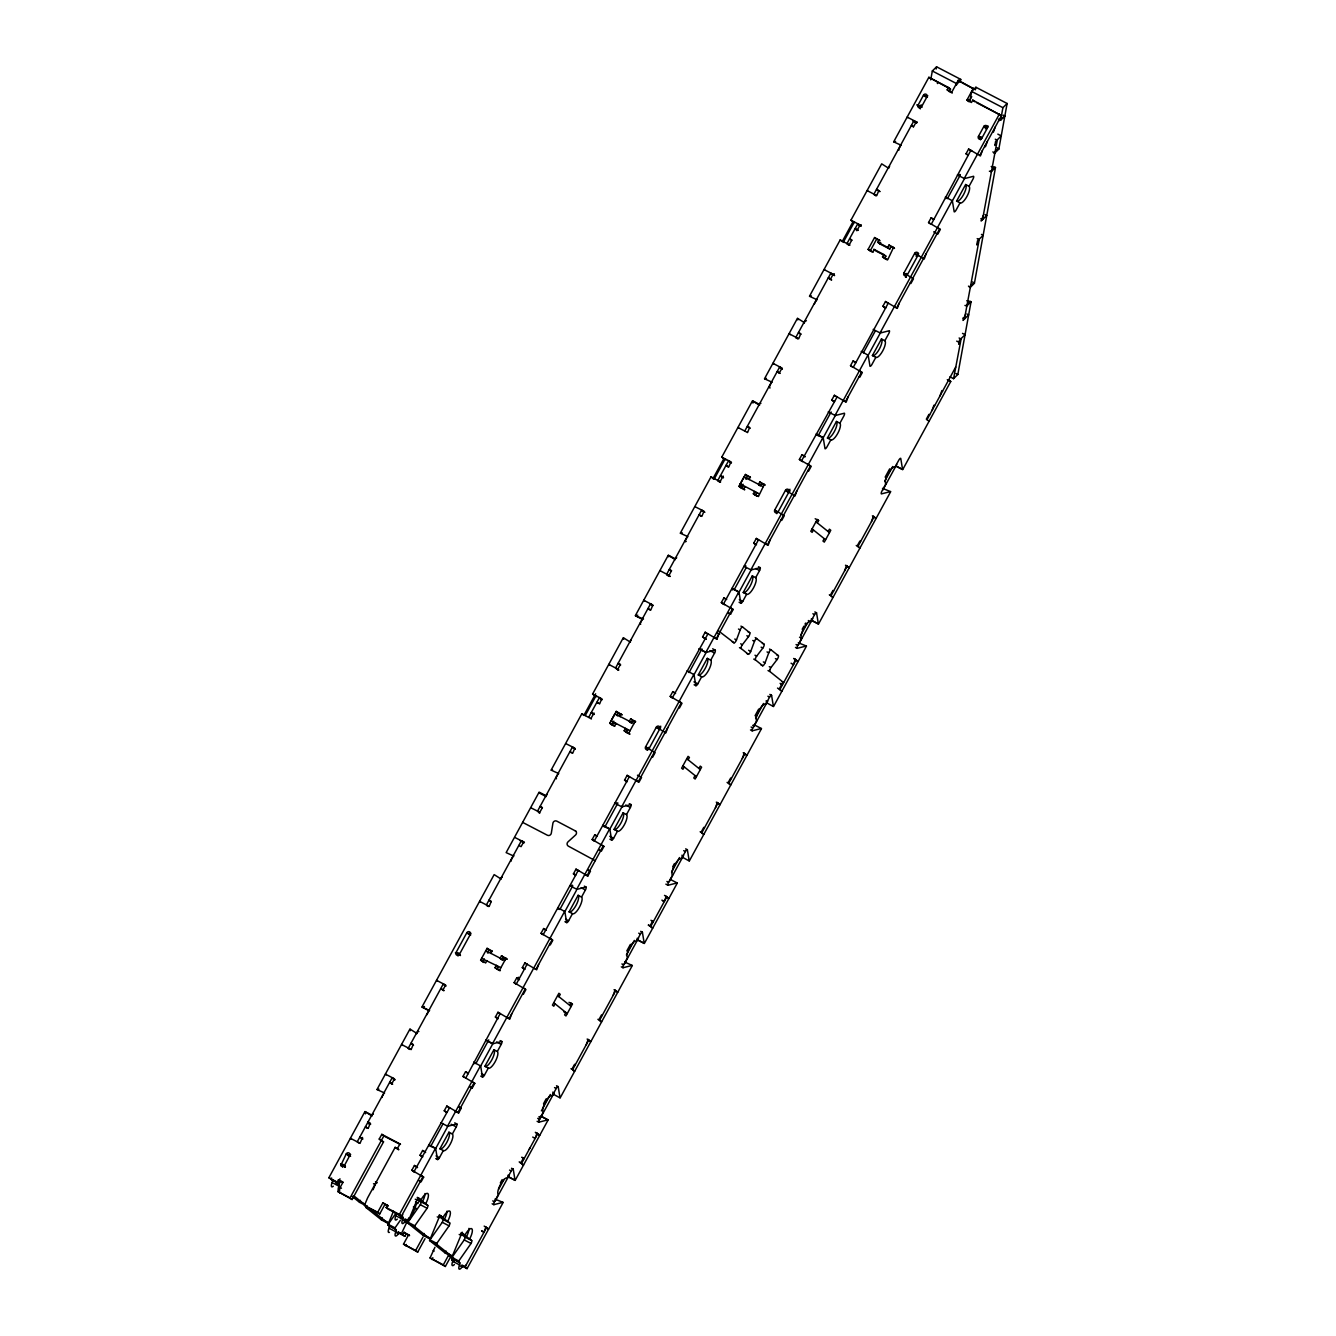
<?xml version="1.0" encoding="UTF-8"?>
<svg xmlns="http://www.w3.org/2000/svg" width="1336" height="1336" viewBox="0 0 1336 1336"><rect width="100%" height="100%" fill="white"/><g stroke="black" fill="none" stroke-linecap="round" stroke-linejoin="round"><path stroke-width="1.5" d="M522.626 822.375L547.443 835.267A2.705 2.555 -51.3 0 0 551.317 833.18L552.937 823.043A2.705 2.555 -51.3 0 1 556.778 821.122L575.699 831.092M949.996 376.802L953.587 378.672L957.828 374.464L971.055 301.752A2.705 1.837 45.3 0 0 970.387 301.485L966.763 300.75M968.466 286.121L969.552 287.056A2.705 1.837 45.3 0 0 970.187 287.49L974.412 283.282L995.487 167.518A2.705 1.837 45.3 0 0 994.819 167.267L991.195 166.516M992.882 151.887L993.967 152.838A2.705 1.837 45.3 0 0 994.602 153.256L998.844 149.064L1007.127 103.49L975.915 87.257L971.673 91.449L970.019 100.567L968.032 99.532M930.708 79.859L932.328 70.992L936.569 66.8L960.734 79.375L960.217 82.214M936.169 69.021L936.569 66.8M937.521 83.567L937.354 83.133M956.192 85.27L960.734 79.375M975.597 88.961L975.915 87.257M953.587 378.672L961.185 338.559M965.16 315.046L963.022 320.423L964.442 319.02L979.271 239.144M983.246 215.647L981.108 221.008L982.528 219.622L997.357 139.746M998.476 119.104L1000.614 120.207L1002.902 107.682L1007.127 103.49M350.583 1156.341L349.698 1155.64A2.021 1.92 -51.3 0 0 348.946 1152.968A2.021 1.92 -51.3 0 0 346.274 1153.853L340.73 1165.526M718.384 630.776L734.082 642.85A2.705 0.852 -62.5 0 0 736.487 639.927L740.177 629.924A2.705 0.852 -62.5 0 1 740.428 629.323L740.929 628.421A2.705 0.852 -62.5 0 1 741.647 627.469L742.298 626.985A2.705 0.852 -62.5 0 1 742.549 626.985L749.78 632.746A2.705 0.852 -62.5 0 1 748.544 636.637L742.315 644.787A2.705 0.852 -62.5 0 0 741.163 648.544L748.31 654.273A2.705 0.852 -62.5 0 0 749.479 653.621L750.364 652.285A2.705 0.852 -62.5 0 0 750.648 651.667L754.573 641.08A2.705 0.852 -62.5 0 1 755.024 640.161L755.742 639.126A2.705 0.852 -62.5 0 1 756.36 638.558L756.71 638.408M760.885 664.827L762.689 665.762A2.705 0.852 -62.5 0 0 763.09 665.679L763.507 665.361A2.705 0.852 -62.5 0 0 763.941 664.844L764.81 663.408A2.705 0.852 -62.5 0 0 765.06 662.823L769.002 652.218A2.705 0.852 -62.5 0 1 771.056 649.864L778.387 655.675A2.705 0.852 -62.5 0 1 777.118 659.516L770.972 667.566A2.705 0.852 -62.5 0 0 769.686 671.39L783.664 682.612L781.961 681.711M754.573 641.08L752.752 640.478M750.648 651.667L748.644 650.265M338.442 1182.744L338.776 1184.481M344.822 1167.297L345.339 1166.011M365.53 1205.439L359.551 1202.333A2.705 0.852 -62.5 0 0 359.885 1201.632L360.419 1200.346M373.078 1189.741L375.199 1184.598A2.705 0.852 -62.5 0 1 377.169 1182.761L375.466 1181.876M393.469 1211.218L388.692 1222.791A2.705 0.852 -62.5 0 1 388.342 1223.492L381.511 1219.952A2.705 0.852 -62.5 0 0 381.862 1219.25L382.38 1217.964M401.368 1217.781A2.705 0.852 -62.5 0 0 401.652 1217.163L402.721 1214.591M405.576 1220.085L408.148 1221.421A2.705 0.852 -62.5 0 0 408.482 1220.72L416.966 1200.129A2.705 0.852 -62.5 0 1 418.936 1198.292L420.974 1199.928A9.469 2.989 -62.5 0 1 427.854 1193.532A9.469 2.989 -62.5 0 1 425.7 1203.719L427.737 1205.339A2.705 0.852 -62.5 0 1 427.119 1208.262L414.811 1225.797A2.705 0.852 -62.5 0 0 414.427 1226.448L430.108 1239.023A2.705 0.852 -62.5 0 0 430.459 1238.322L438.943 1217.731A2.705 0.852 -62.5 0 1 440.913 1215.91L442.934 1217.53A9.469 2.989 -62.5 0 1 449.831 1211.134A9.469 2.989 -62.5 0 1 447.677 1221.321L449.698 1222.958A2.705 0.852 -62.5 0 1 449.08 1225.863L436.788 1243.398A2.705 0.852 -62.5 0 0 436.388 1244.05L452.086 1256.625A2.705 0.852 -62.5 0 0 452.42 1255.923L460.92 1235.332A2.705 0.852 -62.5 0 1 462.874 1233.512L464.911 1235.132A9.469 2.989 -62.5 0 1 471.792 1228.736A9.469 2.989 -62.5 0 1 469.637 1238.94L471.675 1240.56A2.705 0.852 -62.5 0 1 471.057 1243.465L458.766 1261A2.705 0.852 -62.5 0 0 458.365 1261.668L459.784 1262.804A2.705 0.852 -62.5 0 1 459.567 1264.891A5.411 1.703 -62.5 0 0 459.116 1269.083A5.411 1.703 -62.5 0 0 462.106 1266.945A2.705 0.852 -62.5 0 1 463.609 1265.877L467.066 1268.649L503.171 1202.417L494.955 1199.11M430.108 1239.023L423.278 1235.466A2.705 0.852 -62.5 0 0 423.629 1234.781L424.147 1233.479M452.086 1256.625L445.255 1253.084A2.705 0.852 -62.5 0 0 445.589 1252.383L446.124 1251.097M381.511 1219.952L365.83 1207.377A2.705 0.852 -62.5 0 1 366.231 1206.709L366.999 1205.623L366.481 1206.992L364.444 1205.373L367.6 1197.891L395.155 1147.34L398.829 1149.645M445.356 1266.478L443.335 1264.858L448.495 1255.372L450.533 1257.009L445.356 1266.478L430.058 1257.944L434.935 1247.306M432.079 1259.581L432.864 1257.71M343.385 1164.491L342.684 1166.979M339.945 1189.942A5.411 1.703 -62.5 0 1 338.926 1186.168A2.705 0.852 -62.5 0 0 339.16 1184.08L328.873 1177.751L364.978 1111.535L371.809 1115.092M591.447 718.918L581.828 713.775L551.117 770.12L558.765 773.594M595.305 696.206L592.6 694.035L623.327 637.69L630.408 642.182M720.622 481.995L711.002 476.852L680.291 533.198L687.94 536.671M724.479 459.283L721.774 457.112L752.502 400.767L759.332 404.307M849.93 245.173L840.177 239.929L809.466 296.275L817.114 299.748M853.487 222.227L850.948 220.189L881.677 163.844L888.757 168.336M952.251 93.069L949.211 91.499L950.514 89.128L948.476 87.491L928.854 77.304L893.667 141.85L901.299 145.307M331.645 1178.001L330.894 1179.371L339.244 1183.713L340.53 1181.341L338.509 1179.721L337.223 1182.093L339.244 1183.713M595.639 693.818L583.865 715.411L581.828 713.775M585.251 715.562L596.006 695.805M714.426 478.639L725.181 458.883M843.6 241.716L854.372 221.96M458.064 955.992A2.021 1.92 -51.3 0 1 458.098 954.104L458.782 952.869M921.155 104.826L920.137 106.68A2.021 1.92 -51.3 0 0 920.304 108.867M340.93 1165.443A2.054 1.954 -51.3 0 0 344.254 1165.894L349.698 1155.64L346.274 1153.853L347.677 1154.972M486.404 904.889L521.391 840.728L524.413 842.298M588.658 717.332L599.43 697.592L602.135 699.747M744.753 431.044L779.74 366.882L782.278 368.92M372.276 1114.775L372.761 1113.89A9.469 2.989 -62.5 0 0 373.379 1114.107M383.983 1093.299L381.795 1097.307A9.469 2.989 -62.5 0 1 381.962 1097.457M416.531 1033.613L417.734 1031.392A9.469 2.989 -62.5 0 0 418.886 1031.526M426.785 1014.809L429.44 1009.933M501.2 878.303L501.685 877.401M513.642 855.491L510.97 860.384A9.469 2.989 -62.5 0 1 511.387 860.985M546.19 795.805L546.908 794.469A9.469 2.989 -62.5 0 0 547.092 794.586M557.897 774.329L555.96 777.886A9.469 2.989 -62.5 0 1 556.444 778.788M630.141 641.814L631.11 640.044A9.469 2.989 -62.5 0 0 631.293 640.161M643.301 617.683L640.144 623.461A9.469 2.989 -62.5 0 1 640.645 624.363M675.114 559.333L676.083 557.546A9.469 2.989 -62.5 0 0 676.701 557.763L676.083 557.546M685.619 541.865A9.469 2.989 -62.5 0 0 685.134 540.963L687.305 536.972M759.8 404.006L760.284 403.121A9.469 2.989 -62.5 0 0 760.902 403.338M771.507 382.53L769.319 386.538A9.469 2.989 -62.5 0 1 769.903 388.125M804.055 322.844L805.257 320.623A9.469 2.989 -62.5 0 0 806.41 320.757M814.309 304.04L815.511 301.819M815.762 301.385L816.964 299.164M888.724 167.534L889.208 166.633M900.915 145.173L898.493 149.615A9.469 2.989 -62.5 0 1 898.911 150.216M339.995 1178.786L337.724 1182.928L339.16 1184.08M360.002 1143.399L362.54 1137.42M368.185 1128.402L370.272 1123.259L367.984 1122.073L370.723 1124.06M392.667 1084.181L391.899 1083.58L394.487 1078.837L385.386 1074.094L386.271 1074.812M411.137 1049.628L413.225 1044.485L410.937 1043.299L413.542 1045.22M444.053 990.594L443.034 989.792L445.623 985.049L436.521 980.323L437.523 981.125M489.176 906.476L491.264 901.332L488.993 900.147L491.013 901.783M572.71 753.27L574.797 748.127L566.197 743.801M590.946 718.517L593.969 712.94M599.63 703.922L601.701 698.761L592.6 694.035M618.869 669.971L617.85 669.152L620.438 664.409L618.167 663.224L620.622 665.077M650.766 610.135L652.836 604.991L643.735 600.248L644.62 600.966M670.004 576.183L668.985 575.365L671.574 570.639L669.286 569.453L671.323 571.073M701.884 516.347L703.972 511.204L695.371 506.878M720.121 481.595L723.143 476.017M728.805 466.999L730.875 461.839L721.774 457.112M747.542 432.63L749.613 427.487L747.342 426.301L750.214 428.372M780.191 373.412L779.422 372.794L782.011 368.068L772.909 363.325L773.794 364.043M798.661 338.86L800.748 333.716L798.46 332.53L800.915 334.367M831.693 279.942L830.558 279.024L833.146 274.281L824.045 269.555L825.047 270.356M849.295 244.672L851.867 239.929L849.596 238.743L851.767 240.447M856.877 230.744L855.19 228.473L858.363 230.376M857.478 229.658L860.05 224.916L850.948 220.189M876.717 195.707L878.787 190.564L876.516 189.378L879.823 191.683M834.382 273.78L833.58 275.266L830.875 273.095L795.889 337.256L797.575 338.626M861.135 224.715L860.484 225.901L857.779 223.747L847.007 243.486L849.078 245.139M913.273 121.042L916.696 122.812L917.181 121.927M400.516 1144.2L381.812 1134.331L379.224 1139.057L383.532 1141.862L352.103 1199.528L337.891 1191.562L343.051 1182.093L338.509 1179.721M339.928 1193.198L340.413 1192.296M949.211 91.499L947.191 89.863L948.476 87.491M975.464 89.779L958.263 80.277L951.733 92.234L947.191 89.863M352.103 1199.528L350.065 1197.891L383.833 1135.951L381.812 1134.331M611.671 724.763L609.767 723.227L616.23 711.387L621.925 714.676M741.831 488.375L738.942 486.304L745.404 474.464L750.465 477.236M871.857 251.903L868.116 249.381L874.579 237.541L879.756 240.413M484.083 962.538L480.626 960.167L487.089 948.326L492.266 951.199M613.808 723.043L611.103 720.889L614.977 713.775L633.932 723.628M739.927 484.534L742.966 486.12L740.261 483.949L744.135 476.835L763.09 486.705M482.663 961.803L484.267 958.83M487.506 952.919L489.11 949.946L487.089 948.326M611.804 724.864L613.825 721.156M617.048 715.228L618.251 713.006L616.23 711.387M740.979 487.941L743 484.233M745.822 479.056L747.425 476.084L745.404 474.464M870.153 251.018L876.6 239.161L874.579 237.541M485.686 962.955L486.972 960.584M491.648 950.698L490.863 953.47M614.961 726.116L615.612 723.227L616.497 723.945M620.789 713.758L619.486 716.129L620.255 716.731M744.77 489.694L743.501 488.675L745.288 486.721M749.964 476.835L749.179 479.607M873.176 252.153L873.961 249.381L883.831 254.508L885.851 256.145L884.566 258.516L882.528 256.879L883.831 254.508M889.726 249.03L887.705 247.41L888.991 245.039L891.028 246.659L889.726 249.03L879.873 243.904L877.835 242.284L879.138 239.912M879.873 243.904L880.674 242.417M971.74 96.626L968.951 101.753L966.913 100.117L973.443 88.159M495.038 967.665L496.341 965.293L498.361 966.93L497.075 969.301L495.038 967.665L500.365 970.637M501.501 955.824L500.215 958.196L502.236 959.816L503.538 957.444L501.501 955.824L507.079 958.997M626.217 732.362L624.179 730.725L625.482 728.354L627.502 729.99L626.217 732.362L627.068 732.796M630.642 718.885L629.356 721.256L631.377 722.876L632.679 720.505L630.642 718.885L635.702 721.657M754.89 495.021L753.354 493.802L754.656 491.431L756.677 493.067L755.475 495.289L757.095 496.324M764.877 484.734L759.817 481.962L758.531 484.333L760.184 485.653M397.427 1148.526L400.015 1143.783M760.718 485.653L761.854 483.582L759.817 481.962M979.756 155.41L1001.449 115.614L972.758 100.117L971.472 102.488L966.913 100.117M499.597 970.036L506.06 958.196M629.874 734.015L628.738 733.097L635.201 721.256M758.414 496.575L764.376 484.333M887.722 259.752L893.55 247.41L888.991 245.039M382.898 1202.801L384.918 1204.421L379.758 1213.906L377.721 1212.27L382.898 1202.801L388.075 1205.673M421.291 1175.697L422.994 1176.582L401.468 1216.061L388.191 1209.163L386.154 1207.544L387.44 1205.172M415.028 1172.44L411.855 1170.219L414.444 1165.476L417.483 1167.28M421.441 1156.325L420.038 1155.206L422.627 1150.48L425.533 1152.166M446.04 1112.22L444.253 1110.784L446.842 1106.058L458.649 1112.955L461.237 1108.212L458.849 1106.793M464.26 1077.451L462.991 1076.432L465.579 1071.706L468.351 1073.292M497.56 1018.7L495.389 1017.013L497.977 1012.27L509.784 1019.168L511.688 1013.89M515.763 983.981L514.126 982.661L516.698 977.919L519.487 979.505M524.33 969.268L522.309 967.648L524.881 962.905L536.688 969.819L538.608 964.525M542.55 934.515L541.03 933.296L543.618 928.553L546.407 930.14M575.465 875.497L573.428 873.861L576.016 869.135L587.823 876.032L590.412 871.289L588.024 869.87M629.423 776.533L594.186 841.146L592.165 839.509L594.754 834.783L597.025 835.952M625.582 780.892L624.563 780.09L627.152 775.348L638.959 782.245L641.547 777.502L637.456 775.197M707.98 633.798L672.242 697.993L670.204 696.373L672.793 691.63L675.582 693.217M706.059 639.309L702.602 636.938L705.191 632.212L716.998 639.109L718.902 633.832M723.928 604.507L721.34 602.586L723.928 597.86L726.7 599.446M755.257 544.387L753.738 543.168L756.326 538.425L768.133 545.322L770.037 540.045M802.552 461.671L799.379 459.45L801.967 454.708L805.007 456.511M833.564 401.451L831.777 400.015L834.365 395.289L846.172 402.186L848.076 396.909M851.784 366.682L850.514 365.663L853.103 360.937L855.875 362.524M885.083 307.931L882.912 306.245L885.501 301.502L897.308 308.399L899.212 303.122M930.073 223.747L928.553 222.528L931.142 217.785L933.931 219.371M968.066 155.41L966.028 153.79L968.617 149.047L980.424 155.945L982.344 150.667M413.893 1171.839L449.631 1107.644M500.248 1013.456L465.78 1078.018M516.314 983.981L527.169 964.091M543.218 934.632L578.288 870.32L579.139 870.988M723.36 604.223L758.597 539.61M801.416 461.07L837.154 396.875M988.022 125.935L986.569 128.59L983.864 126.436L978.436 136.406A2.021 1.92 -51.3 0 0 979.171 139.078A2.021 1.92 -51.3 0 0 981.843 138.176L987.287 128.206L983.864 126.436A2.021 1.92 -51.3 0 1 986.486 125.651A2.021 1.92 -51.3 0 1 987.22 128.306M430.977 1145.837L443.151 1123.526M475.85 1063.573L488.759 1039.876M559.851 909.499L572.777 885.785M605.024 826.65L617.933 802.953M648.277 747.308L647.593 748.544A2.021 1.92 -51.3 0 0 647.476 750.247M689.025 672.576L701.951 648.862M734.199 589.727L746.123 567.85M818.2 435.636L831.126 411.939M863.373 352.804L875.297 330.927M906.626 273.462L905.958 274.698A2.021 1.92 -51.3 0 0 906.392 277.17M916.045 256.178L916.713 254.959A2.021 1.92 -51.3 0 1 918.5 253.857M947.408 198.647L960.367 174.882M981.125 136.806L980.457 138.025A2.021 1.92 -51.3 0 0 980.307 139.645M985.5 128.774L985.834 128.156A2.021 1.92 -51.3 0 1 987.972 127.087M659.049 729.339L660.769 726.183M789.943 489.26L788.223 492.416L785.518 490.245L774.746 509.985A2.021 1.92 -51.3 0 0 775.481 512.657A2.021 1.92 -51.3 0 0 778.153 511.771L788.925 492.015A2.021 1.92 -51.3 0 0 788.19 489.36A2.021 1.92 -51.3 0 0 785.518 490.245L795.037 495.973L796.957 490.679M905.491 277.303L906.626 275.233L903.921 273.062L914.692 253.322A2.021 1.92 -51.3 0 1 917.364 252.437A2.021 1.92 -51.3 0 1 918.099 255.093L918.6 255.51M918.517 253.422L917.398 255.493L914.692 253.322L924.228 259.05L926.132 253.756M980.557 139.645L981.192 138.476L978.486 136.305L981.91 138.076M648.979 748.694L659.75 728.938A2.021 1.92 -51.3 0 0 659.015 726.283A2.021 1.92 -51.3 0 0 656.343 727.168L645.572 746.907A2.021 1.92 -51.3 0 0 646.307 749.58A2.021 1.92 -51.3 0 0 648.979 748.694L649.997 749.496M910.2 282.981L910.868 283.533L913.457 278.79L903.921 273.062A2.021 1.92 -51.3 0 0 904.656 275.734A2.021 1.92 -51.3 0 0 907.328 274.849L918.099 255.093M408.148 1221.421L406.712 1220.269A2.705 0.852 -62.5 0 0 405.209 1221.338A5.411 1.703 -62.5 0 1 402.219 1223.475A5.411 1.703 -62.5 0 1 402.67 1219.3A2.705 0.852 -62.5 0 0 402.887 1217.213L399.431 1214.441L435.536 1148.225L428.706 1144.668M447.527 1126.231L480.509 1065.727M564.71 911.302L492.5 1043.733L485.669 1040.193M576.701 889.308L609.684 828.804L602.853 825.264M621.674 806.81L693.885 674.379M750.849 569.887L823.059 437.456L816.229 433.899M835.05 415.463L868.033 354.959M880.023 332.965L952.234 200.534M964.225 178.54L999.428 113.977M434.718 1150.279L448.362 1125.263M480.743 1065.861L493.335 1042.765M564.944 911.436L576.484 890.26M609.917 828.938L622.509 805.842M694.119 674.513L706.711 651.417M738.04 593.952L751.684 568.919M822.241 439.511L835.885 414.494M868.266 355.092L880.858 331.996M952.468 200.667L964.007 179.492M457.981 1112.404L474.13 1082.795M587.155 875.481L603.304 845.872M418.702 1180.423L421.09 1181.859L423.662 1177.116L411.855 1170.219M470.506 1087.187L472.209 1088.072L474.798 1083.346L462.991 1076.432M599.012 849.729L601.384 851.149L603.972 846.423L592.165 839.509M728.855 613.341L730.558 614.226L733.147 609.5L721.34 602.586M443.318 1150.58L439.911 1148.793L448.946 1132.21L452.37 1133.997A9.469 2.989 -62.5 0 1 450.215 1144.184A9.469 2.989 -62.5 0 1 443.318 1150.58L439.444 1157.677A2.705 0.852 -62.5 0 1 437.473 1159.514L435.77 1158.629M488.308 1068.082L484.885 1066.312L493.936 1049.729L497.343 1051.499A9.469 2.989 -62.5 0 1 495.188 1061.686A9.469 2.989 -62.5 0 1 488.308 1068.082L484.417 1075.196A2.705 0.852 -62.5 0 1 482.463 1077.016L480.743 1076.131M572.493 913.657L569.086 911.87L578.121 895.287L581.544 897.074A9.469 2.989 -62.5 0 1 579.39 907.261A9.469 2.989 -62.5 0 1 572.493 913.657L568.618 920.755A2.705 0.852 -62.5 0 1 566.648 922.591L564.944 921.706M617.482 831.159L614.059 829.389L623.11 812.806L626.517 814.576A9.469 2.989 -62.5 0 1 624.363 824.763A9.469 2.989 -62.5 0 1 617.482 831.159L613.591 838.273A2.705 0.852 -62.5 0 1 611.637 840.093L609.917 839.208M701.667 676.734L698.26 674.947L707.295 658.364L710.719 660.151A9.469 2.989 -62.5 0 1 708.564 670.338A9.469 2.989 -62.5 0 1 701.667 676.734L697.793 683.832A2.705 0.852 -62.5 0 1 695.822 685.669L694.119 684.784M746.657 594.236L743.233 592.466L752.285 575.883L755.692 577.653A9.469 2.989 -62.5 0 1 753.537 587.84A9.469 2.989 -62.5 0 1 746.657 594.236L742.766 601.35A2.705 0.852 -62.5 0 1 740.812 603.171L739.092 602.285M830.842 439.811L827.435 438.024L836.47 421.441L839.893 423.228A9.469 2.989 -62.5 0 1 837.739 433.415A9.469 2.989 -62.5 0 1 830.842 439.811L826.967 446.909A2.705 0.852 -62.5 0 1 825.013 448.746L823.193 437.707L816.48 434.851M875.832 357.313L872.408 355.543L881.459 338.96L884.866 340.73A9.469 2.989 -62.5 0 1 882.712 350.917A9.469 2.989 -62.5 0 1 875.832 357.313L871.957 364.427A2.705 0.852 -62.5 0 1 869.987 366.248L868.183 355.209L861.202 351.418M960.016 202.888L956.609 201.101L965.644 184.518L969.068 186.305A9.469 2.989 -62.5 0 1 966.913 196.492A9.469 2.989 -62.5 0 1 960.016 202.888L956.142 209.986A2.705 0.852 -62.5 0 1 954.188 211.823L952.368 200.784L945.404 196.976M452.37 1133.997L456.244 1126.883A2.705 0.852 -62.5 0 0 456.862 1123.977L454.724 1122.858M497.343 1051.499L501.217 1044.385A2.705 0.852 -62.5 0 0 501.835 1041.479L500.132 1040.594M581.544 897.074L585.418 889.96A2.705 0.852 -62.5 0 0 586.036 887.054L584.333 886.152M626.517 814.576L630.392 807.462A2.705 0.852 -62.5 0 0 631.01 804.556L629.306 803.671M710.719 660.151L714.593 653.037A2.705 0.852 -62.5 0 0 715.211 650.131L712.639 648.795M755.692 577.653L759.566 570.539A2.705 0.852 -62.5 0 0 760.184 567.633L758.481 566.748M839.893 423.228L843.767 416.114A2.705 0.852 -62.5 0 0 844.385 413.208L835.301 415.513L828.22 411.906M884.866 340.73L888.741 333.616A2.705 0.852 -62.5 0 0 889.358 330.71L880.274 333.015L873.193 329.407M969.068 186.305L972.942 179.191A2.705 0.852 -62.5 0 0 973.56 176.285L964.475 178.59L957.394 174.983M398.161 1231.842L401.301 1233.88L407.63 1220.503M408.115 1219.618L409.083 1217.831M416.181 1208.93L414.628 1207.677L417.199 1202.934L415.496 1202.049M408.098 1219.2A2.054 1.954 -51.3 0 0 409.868 1218.465L415.296 1208.212A2.021 1.92 -51.3 0 0 414.561 1205.54M416.181 1202.584L417.884 1203.469L420.105 1199.394M404.107 1232.293L406.144 1233.93L404.841 1236.301L402.821 1234.664L404.107 1232.293L409.417 1235.282M425.015 1238.672L417.7 1252.099L403.505 1244.15L408.666 1234.664M405.526 1245.77L406.261 1244.434M417.7 1252.099L415.663 1250.479L422.994 1237.053M555.075 1003.837L553.789 1006.208L552.436 1005.123L558.899 993.266L560.252 994.351L558.949 996.723M684.249 766.914L682.963 769.285L681.61 768.2L688.073 756.343L689.426 757.428L688.124 759.8M813.424 529.991L812.138 532.363L810.785 531.277L817.248 519.42L818.601 520.506L817.298 522.877M565.896 1012.504L564.61 1014.876L565.963 1015.961L572.426 1004.121L571.073 1003.035L569.771 1005.407M695.071 775.581L693.785 777.953L695.137 779.038L701.6 767.198L700.248 766.112L698.945 768.484M824.245 538.659L822.959 541.03L824.312 542.115L830.775 530.275L829.422 529.19L828.12 531.561M453.539 1261.535L451.768 1260.115L453.054 1257.744L448.495 1255.372M500.349 1182.928L502.152 1179.621M543.518 1103.753L546.224 1098.776M626.801 950.981L630.425 944.352M672.693 866.83L674.496 863.524M755.074 715.729L758.698 709.082M802.201 629.289L803.888 626.183M805.024 624.112L805.591 623.077M885.15 477.136L889.676 468.852M498.612 1189.357L504.023 1179.438M541.397 1110.867L550.348 1094.468M626.4 954.973L634.35 940.394M671.574 872.124L679.523 857.545M755.575 718.05L763.524 703.471M800.748 635.201L807.712 622.442M884.766 481.094L892.732 466.498M492.132 1203.786L493.836 1204.671A2.705 0.852 -62.5 0 1 494.454 1201.765L498.328 1194.651A9.469 2.989 -62.5 0 1 500.482 1184.464A9.469 2.989 -62.5 0 1 507.379 1178.068L511.254 1170.971A2.705 0.852 -62.5 0 1 513.224 1169.134L511.504 1168.248M537.105 1121.305L538.825 1122.19A2.705 0.852 -62.5 0 1 539.427 1119.267L543.318 1112.17A9.469 2.989 -62.5 0 1 545.455 1101.983A9.469 2.989 -62.5 0 1 552.352 1095.587L556.227 1088.473A2.705 0.852 -62.5 0 1 558.197 1086.652L556.494 1085.767M621.307 966.863L623.01 967.748A2.705 0.852 -62.5 0 1 623.628 964.842L627.502 957.728A9.469 2.989 -62.5 0 1 629.657 947.541A9.469 2.989 -62.5 0 1 636.554 941.145L640.428 934.048A2.705 0.852 -62.5 0 1 642.399 932.211L640.679 931.326M665.862 884.148L668 885.267A2.705 0.852 -62.5 0 1 668.601 882.345L672.492 875.247A9.469 2.989 -62.5 0 1 674.63 865.06A9.469 2.989 -62.5 0 1 681.527 858.664L685.401 851.55A2.705 0.852 -62.5 0 1 687.372 849.729L685.669 848.844M750.481 729.94L752.185 730.825A2.705 0.852 -62.5 0 1 752.803 727.92L756.677 720.805A9.469 2.989 -62.5 0 1 758.831 710.618A9.469 2.989 -62.5 0 1 765.728 704.222L769.603 697.125A2.705 0.852 -62.5 0 1 771.573 695.288L769.853 694.403M795.454 647.459L797.174 648.344A2.705 0.852 -62.5 0 1 797.776 645.422L801.667 638.324A9.469 2.989 -62.5 0 1 803.804 628.137A9.469 2.989 -62.5 0 1 810.701 621.741L814.576 614.627A2.705 0.852 -62.5 0 1 816.546 612.806L814.843 611.921M495.238 1200.897L509.383 1174.945M539.46 1119.785L554.373 1092.447M624.463 963.891L638.558 938.022M669.436 881.393L683.548 855.524M753.638 726.968L767.732 701.099M798.611 644.47L812.722 618.601M882.829 490.028L896.757 464.477M481.845 1231.157L483.983 1232.26L485.886 1226.982L488.592 1229.153L486.889 1228.268M521.875 1164.107L523.578 1164.992L520.873 1162.821L523.462 1158.078L521.758 1157.193M535.318 1132.31L537.022 1133.212L535.118 1138.489L532.73 1137.053M651.049 927.184L652.753 928.069L650.048 925.898L652.636 921.155L653.304 921.706L650.933 920.27M662.589 900.681L664.293 901.566L666.196 896.289L668.902 898.443L667.198 897.558M780.107 683.347L781.81 684.232L779.222 688.975L781.927 691.146L773.511 706.577L766.547 702.769L766.213 700.715M793.668 658.464L795.371 659.366L793.467 664.643L791.079 663.207M529.29 1149.177L529.975 1147.925M462.557 1265.726L465.045 1267.012L486.571 1227.533L484.183 1226.097M927.017 419.688L955.691 367.083M465.045 1267.012L466.231 1264.841M948.71 379.892L950.748 381.511L902.685 469.654L895.855 466.114M399.881 1232.744A2.705 0.852 -62.5 0 0 398.378 1233.796A5.411 1.703 -62.5 0 1 395.373 1235.934A5.411 1.703 -62.5 0 1 395.823 1231.759A2.705 0.852 -62.5 0 0 396.057 1229.671L387.791 1224.978A2.705 0.852 -62.5 0 1 388.191 1224.327L395.873 1213.355M396.057 1229.671L394.621 1228.519A2.705 0.852 -62.5 0 1 395.022 1227.867L400.399 1220.202M423.278 1235.466L407.597 1222.908A2.705 0.852 -62.5 0 1 407.981 1222.24L420.289 1204.705A2.705 0.852 -62.5 0 0 420.907 1201.799L417.4 1198.976M445.255 1253.084L429.557 1240.509A2.705 0.852 -62.5 0 1 429.958 1239.858L442.266 1222.306A2.705 0.852 -62.5 0 0 442.867 1219.401L438.776 1216.111M459.784 1262.804L451.535 1258.111A2.705 0.852 -62.5 0 1 451.935 1257.46L464.227 1239.925A2.705 0.852 -62.5 0 0 464.845 1237.002L460.736 1233.729M755.207 637.589L764.058 644.202A2.705 0.852 -62.5 0 1 762.923 647.96L756.694 656.11A2.705 0.852 -62.5 0 0 755.324 659.784L762.689 665.762M762.923 647.96L761.119 647.192M742.315 644.787L740.695 643.785M1000.614 120.207L1004.856 116.015L1003.152 115.13M997.825 134.118L1001.232 135.905L995.587 141.482L994.869 145.457L996.272 144.071M993.967 152.838L998.209 148.63A2.705 1.837 45.3 0 0 998.844 149.064M989.375 171.208L990.577 171.459L994.819 167.267M995.487 167.518L991.245 171.709A2.705 1.837 45.3 0 0 990.577 171.459M986.419 215.764L985.066 214.528M980.824 218.72L982.528 219.622L986.77 215.413M981.442 234.418L983.146 235.303L977.501 240.897L976.766 244.872L978.186 243.469M969.552 287.056L973.777 282.865A2.705 1.837 45.3 0 0 974.412 283.282M964.943 305.443L966.162 305.677L970.387 301.485M971.055 301.752L966.83 305.944A2.705 1.837 45.3 0 0 966.162 305.677M968.333 315.179L966.98 313.943M962.738 318.135L964.442 319.02L968.683 314.828M962.505 333.382L965.06 334.701L959.415 340.296L958.68 344.27L960.1 342.884L956.693 341.097M595.221 860.685L568.385 846.156A2.705 2.555 -51.3 0 1 568 841.864L575.699 834.866A2.705 2.555 -51.3 0 0 575.181 830.691M998.493 121.042L1004.856 116.015M893.918 141.9L895.621 141.466M957.645 175.033L959.916 174.465M809.716 296.341L811.42 295.907M764.743 378.823L766.43 378.389M772.125 382.23L764.493 378.773L797.475 318.269L804.556 322.761M680.542 533.264L682.245 532.83M882.478 488.341L890.694 491.648L818.484 624.096L811.653 620.539M890.444 491.598L881.359 493.902A2.705 0.852 -62.5 0 1 881.977 490.997L885.851 483.882A9.469 2.989 -62.5 0 1 888.006 473.695A9.469 2.989 -62.5 0 1 894.903 467.299L898.777 460.202A2.705 0.852 -62.5 0 1 900.748 458.365L902.552 469.404L895.721 465.846M744.269 566.397L745.972 565.963M760.184 567.633L751.099 569.938L744.018 566.33M637.823 615.178L635.569 615.746L643.518 619.019M700.431 648.595L699.296 648.879L706.126 652.436L715.211 650.131M798.293 642.766L806.493 646.09L781.927 691.146L780.224 690.261M797.174 648.344L806.243 646.023M551.367 770.187L552.503 769.887M752.736 725.398L754.439 724.964L761.52 728.571L689.309 861.019L682.345 857.211L682.011 855.14M752.185 730.825L761.269 728.521M615.094 803.32L616.798 802.886M631.01 804.556L621.925 806.86L614.844 803.27M513.775 856.075L506.144 852.618L539.126 792.114L545.956 795.671M570.121 885.801L572.392 885.234M586.036 887.054L576.952 889.358L569.871 885.751M668 885.267L677.068 882.946M424.464 1006.526L422.193 1007.11L429.591 1010.517M624.697 962.037L632.345 965.494L560.135 1097.942L553.171 1094.134L552.837 1092.063M623.01 967.748L632.095 965.444M486.488 1040.093L492.75 1043.783L501.835 1041.479M377.22 1089.591L378.906 1089.157M384.601 1092.998L376.969 1089.541L409.952 1029.037L417.032 1033.53M456.862 1123.977L447.777 1126.281L440.696 1122.674M538.809 1116.896L541.063 1116.328L547.894 1119.869L538.825 1122.19M493.836 1204.671L502.92 1202.367M771.056 649.864L769.503 649.029M961.97 82.765L973.777 88.911M932.328 70.992L956.509 83.567M971.673 91.449L1002.902 107.682M950.514 89.128L928.854 77.304M976.566 102.672L1001.449 115.614M995.287 139.211L996.99 140.096M916.73 104.893L920.137 106.68L918.116 105.043L923.493 95.173A2.021 1.92 -51.3 0 1 926.165 94.288A2.021 1.92 -51.3 0 1 926.9 96.943L927.418 97.361M912.839 120.607L916.479 122.511M966.028 153.79L968.316 154.959M977.2 238.61L978.904 239.495M876.199 195.306L867.097 190.58L867.765 191.115M928.553 222.528L940.36 229.425L937.788 234.167L933.697 231.846M874.245 194.856L875.948 195.757L873.928 194.121L913.991 120.641L916.696 122.812M937.421 227.704L939.692 228.89L896.64 307.864L894.352 306.679M854.405 222.561L852.986 221.809L842.214 241.565L843.918 242.451M858.096 224.481L861.085 226.034M876.6 239.161L879.739 240.797M891.028 246.659L894.435 248.429M877.835 242.284L887.705 247.41M875.998 251.018L877.835 251.97M878.453 252.287L880.307 253.256M880.925 253.573L882.779 254.541M884.014 255.176L885.851 256.145M868.116 249.381L872.675 251.752M882.528 256.879L887.087 259.251M885.133 258.8L887.121 259.835M847.341 244.221L849.178 245.189M959.114 338.008L960.818 338.91M831.192 273.83L834.599 275.617M830.558 279.024L828.287 277.838L831.159 279.909M882.912 306.245L885.818 307.931M956.025 373.529L957.828 374.464M947.291 379.708L950.748 381.511M855.691 362.858L853.103 360.937M798.16 338.442L789.058 333.716L790.244 334.668M850.514 365.663L862.321 372.577L859.733 377.303L859.065 376.769M795.772 337.774L797.492 338.676M859.516 370.924L861.653 372.026L845.504 401.635L843.801 400.75M779.489 367.316L782.328 368.803M836.971 397.209L834.365 395.289M779.422 372.794L777.151 371.625L779.472 373.395M831.777 400.015L834.566 401.618M804.99 456.862L801.967 454.708M747.024 432.229L737.923 427.503L738.808 428.205M799.379 459.45L811.186 466.347L808.614 471.09L807.929 470.539M807.662 464.327L810.518 465.813L767.465 544.787L765.745 543.902M872.391 515.863L874.095 516.765L857.946 546.374L856.242 545.489M874.412 517.5L876.115 518.385L873.41 516.214L871.506 521.491M726.083 459.918L723.811 458.732L713.04 478.488L713.892 478.923M728.788 461.321L731.493 462.74M747.425 476.084L750.281 477.57M761.854 483.582L764.977 485.219M728.304 466.581L726.016 465.396L727.92 466.932M758.714 484.985L759.933 485.636M815.177 518.735L818.601 520.506M740.261 483.949L759.215 493.819M754.84 492.099L756.677 493.067M858.263 547.109L859.966 547.994L857.261 545.84L859.85 541.097L860.534 541.631M723.444 477.804L720.421 475.666L723.461 477.453M738.942 486.304L743.501 488.675M753.354 493.802L757.913 496.174M742.115 488.525L744.386 489.711M718.167 481.144L719.152 481.661M845.471 565.228L847.174 566.113L831.025 595.739L829.322 594.837M847.508 566.848L849.212 567.75L846.506 565.579L844.602 570.856M702.018 510.753L704.857 512.239M701.383 515.947L699.112 514.761L701.133 516.381M753.738 543.168L756.527 544.754M831.359 596.474L833.063 597.359L830.357 595.188L832.946 590.445L833.614 590.996M755.725 568.551L759.566 570.539M685.134 540.963L685.986 541.414M812.872 613.742L814.576 614.627M808.347 620.522L810.701 621.741M675.131 558.749L668.301 555.191L635.318 615.696L642.148 619.236M732.028 588.341L738.858 591.881L705.876 652.385L699.045 648.828M739.359 599.563L742.766 601.35M799.529 637.205L801.667 638.324M725.949 599.48L723.928 597.86M668.985 575.365L659.884 570.639L660.719 571.307M667.031 574.931L670.021 576.484M730.759 608.064L732.479 608.949L716.33 638.558L714.042 637.389M667.282 575.248L669.419 576.35L666.714 574.196L701.684 510.018L704.389 512.189M731.443 608.598L733.147 609.5M796.072 644.536L797.776 645.422M728.187 612.806L730.558 614.226M740.929 626.133L742.632 627.018M748.076 631.861L749.78 632.746M738.474 629.039L740.177 629.924M794.335 659.015L796.056 659.9L779.907 689.51L777.519 688.09M796.373 660.635L798.076 661.52L795.371 659.366M762.355 643.317L764.058 644.202M746.841 635.736L748.544 636.637M776.634 654.757L778.354 655.642M767.031 651.935L768.751 652.82M775.398 658.631L777.118 659.516M734.783 639.042L736.487 639.927M717.198 632.947L719.586 634.366M732.328 641.931L734.032 642.833M754.974 655.225L756.694 656.11M739.459 647.659L741.163 648.544M746.607 653.387L748.31 654.273M763.34 661.938L765.06 662.823M649.747 603.955L652.586 605.425L650.565 603.805L615.579 667.967L618.284 670.138M651.55 605.091L652.836 605.742M714.86 637.99L716.998 639.109M769.269 666.664L770.972 667.566M753.738 659.099L755.441 659.984M768.016 670.555L769.736 671.44M650.248 609.717L647.977 608.548L649.63 609.867M702.602 636.938L706.026 639.042M780.775 683.882L782.478 684.784L781.81 684.232M709.9 650.599L714.593 653.037M767.899 696.24L769.603 697.125M687.055 670.822L694.019 674.63L695.822 685.669M693.952 681.844L697.793 683.832M751.099 727.034L752.803 727.92M675.381 693.551L672.793 691.63M617.85 669.152L608.748 664.426L609.884 665.328M670.204 696.373L682.011 703.27L679.439 708.013L678.755 707.479M616.464 669.002L618.167 669.887M679.64 701.851L681.343 702.736L638.291 781.71L636.571 780.825M743.217 752.786L744.92 753.688L728.771 783.297L727.068 782.412M745.237 754.423L746.941 755.308L744.235 753.137L742.332 758.414M594.637 695.655L596.624 696.691M599.747 698.327L601.885 699.429M618.251 713.006L621.958 714.944M632.679 720.505L635.235 721.841M599.129 703.504L596.841 702.318L598.244 703.437M629.54 721.924L631.377 722.876M611.103 720.889L630.058 730.742M625.665 729.022L627.502 729.99M729.089 784.032L730.792 784.917L728.087 782.762L730.675 778.02L731.36 778.554M593.852 714.51L591.247 712.589L594.036 714.175M609.767 723.227L614.326 725.598M624.179 730.725L628.738 733.097M612.656 725.298L614.076 726.049M627.352 732.946L629.623 734.132M716.296 802.151L718 803.036L701.851 832.662L700.147 831.777M718.334 803.771L720.037 804.673L717.332 802.502L715.428 807.779M572.843 747.676L575.115 748.861M629.74 777.268L627.152 775.348M572.209 752.869L569.938 751.684L571.324 752.803M624.563 780.09L627.352 781.677M702.185 833.397L703.888 834.282L701.183 832.111L703.771 827.368L704.439 827.919M625.699 805.024L630.392 807.462M683.698 850.665L685.401 851.55M609.75 836.269L613.591 838.273M670.238 879.405L677.319 883.012L644.336 943.5L637.506 939.96M538.525 812.388L539.811 813.056L537.54 811.119L572.509 746.941L575.215 749.112M601.835 845.304L603.972 846.423M666.898 881.459L668.601 882.345M664.493 895.387L666.881 896.823L650.732 926.433L648.444 925.247M661.904 900.13L663.608 901.015M588.708 870.404L590.412 871.289M520.005 840.578L524.096 842.899M585.686 874.913L587.823 876.032M518.802 845.471L521.073 846.64L523.662 841.914L515.061 837.588M573.428 873.861L575.716 875.047M581.143 887.739L585.418 889.96M648.344 925.013L650.048 925.898M638.725 933.163L640.428 934.048M557.88 907.745L564.844 911.553L566.648 922.591M565.629 919.201L568.618 920.755M621.925 963.957L623.628 964.842M545.789 930.257L543.618 928.553M488.675 906.075L479.574 901.349L480.325 901.95M541.03 933.296L552.837 940.193L550.265 944.936L549.58 944.402M486.721 905.624L488.425 906.526M550.465 938.774L552.169 939.659L536.02 969.268L534.316 968.383M614.042 989.725L615.746 990.611L599.597 1020.22L597.893 1019.335M616.063 991.345L617.766 992.23L615.061 990.059L613.157 995.337M527.052 964.609L524.881 962.905M489.11 949.946L492.249 951.583M503.538 957.444L506.945 959.231M522.309 967.648L525.081 969.235M504.757 960.551L485.803 950.698L488.508 952.869M500.399 958.864L502.236 959.816M569.002 1002.334L572.426 1004.121M500.883 967.665L481.595 958.396M496.524 965.961L498.361 966.93M518.284 977.284L519.186 977.752M599.914 1020.954L601.617 1021.84L598.912 1019.685L601.501 1014.942L602.185 1015.477M519.019 979.689L516.698 977.919M480.626 960.167L485.185 962.538M497.643 969.585L499.631 970.621M514.126 982.661L525.933 989.558L523.345 994.301L522.677 993.75M523.545 988.122L525.248 989.007L509.116 1018.633L507.396 1017.748M455.359 952.869L460.486 955.541M563.625 1011.703L567.266 1013.606L553.739 1002.752M587.122 1039.074L588.825 1039.959L572.676 1069.585L570.973 1068.7M589.159 1040.711L590.863 1041.596L588.157 1039.425L586.254 1044.702M443.669 984.599L445.372 985.5M500.566 1014.191L497.977 1012.27M443.034 989.792L440.763 988.607L443.635 990.677M495.389 1017.013L498.295 1018.7M573.01 1070.32L574.714 1071.205L572.008 1069.034L574.597 1064.291L575.265 1064.842M496.524 1041.946L501.217 1044.385M428.772 1010.6L421.942 1007.043L494.153 874.612L501.234 879.105M554.524 1087.587L556.227 1088.473M473.679 1062.187L480.659 1065.978L482.463 1077.016M481.444 1073.643L484.417 1075.196M468.318 1073.693L465.579 1071.706M541.314 1116.378L548.144 1119.935L515.162 1180.423L508.331 1176.882M410.636 1049.211L401.535 1044.485L402.721 1045.437M408.248 1048.543L409.968 1049.445L408.365 1048.042L443.335 983.864L446.04 986.035M472.41 1081.909L474.798 1083.346M537.723 1118.382L539.427 1119.267M469.838 1086.652L472.209 1088.072M535.986 1132.861L537.707 1133.746L521.558 1163.355L519.838 1162.47M537.59 1134.264L539.727 1135.366L537.022 1133.212M459.534 1107.327L461.237 1108.212M391.966 1078.085L394.922 1079.822M449.447 1107.978L446.842 1106.058M455.125 1110.934L458.649 1112.955M391.899 1083.58L389.628 1082.394L391.949 1084.164M444.253 1110.784L447.042 1112.387M522.426 1157.727L524.13 1158.629L523.462 1158.078M451.117 1124.227L456.244 1126.883M519.17 1161.936L520.873 1162.821M509.55 1170.085L511.254 1170.971M436.037 1155.907L439.444 1157.677M425.499 1152.55L422.627 1150.48M368.202 1123.493L369.471 1124.16M383.833 1135.951L400.199 1144.451M367.684 1128.002L365.413 1126.816L367.183 1128.235M420.038 1155.206L422.827 1156.809M381.395 1140.76L383.532 1141.862M398.462 1149.645L395.155 1147.34M492.75 1200.88L494.454 1201.765M362.691 1139.14L359.818 1137.07L362.724 1138.773M417.467 1167.631L414.444 1165.476M359.501 1142.998L350.399 1138.272L351.284 1138.973M421.541 1176.014L423.662 1177.116M348.128 1155.59L349.414 1156.258M417.233 1197.407L418.936 1198.292M481.595 1230.84L483.315 1231.725M417.884 1197.54A9.469 2.989 -62.5 0 0 417.55 1198.141L420.974 1199.928M417.55 1198.141L425.7 1203.719M420.907 1201.799L427.737 1205.339M415.262 1199.244L416.966 1200.129M420.289 1204.705L427.119 1208.262M439.21 1215.025L440.913 1215.91M340.613 1164.341L345.306 1166.796M439.861 1215.159A9.469 2.989 -62.5 0 0 439.527 1215.76L442.934 1217.53M439.527 1215.76L447.677 1221.321M442.867 1219.401L449.698 1222.958M373.495 1183.713L375.199 1184.598M437.239 1216.845L438.943 1217.731M413.342 1207.009L414.628 1207.677M442.266 1222.306L449.08 1225.863M461.17 1232.627L462.874 1233.512M462.172 1232.176A9.469 2.989 -62.5 0 0 461.488 1233.362L464.911 1235.132M461.488 1233.362L469.637 1238.94M464.845 1237.002L471.675 1240.56M459.2 1234.447L460.92 1235.332M464.227 1239.925L471.057 1243.465M340.53 1181.341L342.818 1182.527M384.918 1204.421L388.058 1206.057M328.873 1177.751L337.223 1182.093M386.154 1207.544L399.431 1214.441M394.638 1212.52L402.887 1217.213M401.652 1217.163L402.938 1217.831M405.493 1219.167L408.482 1220.72M337.423 1184.247L336.154 1183.596L337.123 1184.381M400.316 1216.946L402.019 1217.831M404.574 1219.167L406.712 1220.269M332.33 1180.523A2.705 0.852 -62.5 0 1 332.096 1182.611L338.926 1186.168M396.057 1213.656A2.705 0.852 -62.5 0 1 395.84 1215.743L402.67 1219.3M407.981 1222.24L414.811 1225.797M339.778 1187.32L341.482 1188.205M403.505 1220.453L406.662 1222.273M405.626 1221.939L407.33 1222.824M407.597 1222.908L414.427 1226.448M359.885 1201.632L365.429 1204.521M423.629 1234.781L430.459 1238.322M337.891 1191.562L350.065 1197.891M364.444 1205.373L377.721 1212.27M366.231 1206.709L379.758 1213.906M429.958 1239.858L436.788 1243.398M365.83 1207.377L372.661 1210.917L388.342 1223.492M429.557 1240.509L436.388 1244.05M381.862 1219.25L388.692 1222.791M445.589 1252.383L452.42 1255.923M388.191 1224.327L395.022 1227.867M451.935 1257.46L458.766 1261M406.144 1233.93L409.551 1235.7M450.533 1257.009L453.655 1258.629M387.791 1224.978L394.621 1228.519M451.535 1258.111L458.365 1261.668M461.905 1264.992L463.609 1265.877M398.362 1232.343L402.821 1234.664M451.768 1260.115L453.906 1261.234M389.227 1226.114A2.705 0.852 -62.5 0 1 388.993 1228.202L395.823 1231.759M397.644 1232.543L404.841 1236.301M452.954 1259.263A2.705 0.852 -62.5 0 1 452.737 1261.351L459.567 1264.891M461.538 1265.76L467.066 1268.649M396.675 1232.911L398.378 1233.796M460.402 1266.06L462.106 1266.945M403.505 1244.15L415.663 1250.479M430.058 1257.944L443.335 1264.858M958.263 80.277L960.283 81.897M972.758 100.117L974.779 101.753M995.32 126.87L993.399 132.147L992.731 131.613M983.814 126.536L985.834 128.156M987.354 141.482L985.434 146.76L984.766 146.208M971.907 151.035L970.905 150.233L931.342 224.114M968.617 149.047L970.654 150.667M907.829 117.635L907.161 117.084L916.262 121.826L913.674 126.569L911.402 125.384L913.44 127.003M931.142 217.785L933.163 219.421M878.787 190.564L879.806 191.382M893.55 247.41L894.435 248.112M860.05 224.916L861.069 225.734M873.961 249.381L875.364 250.5M840.177 239.929L841.713 241.148M888.29 303.088L853.303 367.25M885.501 301.502L887.522 303.122M833.146 274.281L834.282 275.199M939.993 395.873L941.897 390.596L942.581 391.147M934.615 405.76L933.931 405.209L932.027 410.486M929.605 414.945L928.921 414.394L926.349 419.137L929.054 421.308M815.945 521.791L829.472 532.63M731.31 462.824L728.604 460.67L717.833 480.409L719.87 482.029M812.071 528.906L825.598 539.744M744.135 476.835L746.841 479.006M777.452 512.156L774.746 509.985L784.282 515.713L781.694 520.455L781.026 519.904M711.002 476.852L713.708 479.023M756.326 538.425L758.23 539.944M723.611 603.772L724.63 604.59M705.191 632.212L707.228 633.832M667.783 727.602L665.862 732.896L656.343 727.168L658.364 728.805A2.021 1.92 -51.3 0 1 660.719 727.769M686.788 758.731L700.314 769.569M682.913 765.829L696.44 776.684M614.977 713.775L617.683 715.946M648.277 749.078L645.572 746.907L655.108 752.636L652.519 757.378L651.851 756.827M594.754 834.783L596.774 836.403M542.149 807.996L540.111 806.376L542.399 807.562L539.811 812.288L531.21 807.963M576.016 869.135L578.054 870.755M557.613 995.654L571.14 1006.492M470.756 934.916L466.832 932.728L456.077 952.485A2.021 1.92 -51.3 0 0 456.812 955.14A2.021 1.92 -51.3 0 0 459.484 954.255L470.255 934.515A2.021 1.92 -51.3 0 0 469.52 931.843A2.021 1.92 -51.3 0 0 466.832 932.728L468.869 934.365A2.021 1.92 -51.3 0 1 470.856 933.263M460.252 954.856L456.077 952.485L458.098 954.104M394.755 1079.688L392.216 1077.651L357.23 1141.812L358.582 1142.898M379.224 1139.057L380.743 1140.276M348.045 1155.289L348.312 1155.49A2.021 1.92 -51.3 0 1 350.65 1154.471M345.323 1166.328L340.897 1163.739L342.918 1165.359M409.4 1217.68L410.419 1218.499M344.154 1165.794L345.423 1166.812M340.73 1164.023L342.767 1165.643M453.054 1257.744L454.44 1258.863M400.149 1216.946L401.217 1217.797M433.198 1250.463L434.1 1251.181M353.623 1195.67L365.396 1205.105M351.702 1196.054L359.551 1202.333M922.024 107.231L918.116 105.043A2.021 1.92 -51.3 0 0 918.851 107.715A2.021 1.92 -51.3 0 0 921.523 106.813L926.9 96.943L923.493 95.173L925.514 96.793A2.021 1.92 -51.3 0 1 927.835 95.775M997.124 147.695L998.209 148.63M972.708 281.929L973.777 282.865M945.554 197.227L945.771 198.613M797.609 318.536L797.842 319.905M816.546 612.806L818.35 623.845L811.52 620.288L811.286 618.902M759.583 405.259L752.636 401.017L752.97 403.088M771.573 695.288L773.377 706.326M740.812 603.171L739.008 592.132L732.178 588.591L732.395 589.961M675.381 559.684L668.434 555.459L668.668 556.828M687.372 849.729L689.176 860.768M623.461 637.94L623.678 639.326M642.399 932.211L644.202 943.249L637.372 939.709L637.138 938.323M611.637 840.093L609.834 829.055L603.104 826.199M546.207 796.607L539.377 793.066M558.03 907.996L558.248 909.382M558.197 1086.652L560.001 1097.691M513.224 1169.134L515.028 1180.172L508.198 1176.632L507.964 1175.246M473.829 1062.437L474.046 1063.807M437.473 1159.514L435.67 1148.476L428.956 1145.62M410.085 1029.304L410.319 1030.674M372.059 1116.028L365.112 1111.786L365.446 1113.857M776.834 513.675A2.021 1.92 -51.3 0 1 776.767 511.621M787.539 491.882A2.021 1.92 -51.3 0 1 790.211 490.98M889.642 166.315A9.469 2.989 -62.5 0 1 889.459 166.198M502.119 877.084A9.469 2.989 -62.5 0 1 501.935 876.967M368.502 1121.622A2.705 0.852 -62.5 0 1 368.068 1122.207M372.661 1210.917A2.705 0.852 -62.5 0 1 373.045 1210.266M333.332 1186.201A5.411 1.703 -62.5 0 1 332.096 1182.611M389.411 1232.377A5.411 1.703 -62.5 0 1 388.993 1228.202M965.644 184.518A9.469 2.989 -62.5 0 1 963.49 194.705A9.469 2.989 -62.5 0 1 956.609 201.101M881.459 338.96A9.469 2.989 -62.5 0 1 879.305 349.147A9.469 2.989 -62.5 0 1 872.408 355.543M836.47 421.441A9.469 2.989 -62.5 0 1 834.315 431.628A9.469 2.989 -62.5 0 1 827.435 438.024M769.653 670.288A2.772 0.868 -62.5 0 1 769.803 669.737M752.285 575.883A9.469 2.989 -62.5 0 1 750.131 586.07A9.469 2.989 -62.5 0 1 743.233 592.466M578.121 895.287A9.469 2.989 -62.5 0 1 575.966 905.474A9.469 2.989 -62.5 0 1 569.086 911.87M623.11 812.806A9.469 2.989 -62.5 0 1 620.956 822.993A9.469 2.989 -62.5 0 1 614.059 829.389M707.295 658.364A9.469 2.989 -62.5 0 1 705.141 668.551A9.469 2.989 -62.5 0 1 698.26 674.947M448.946 1132.21A9.469 2.989 -62.5 0 1 446.792 1142.397A9.469 2.989 -62.5 0 1 439.911 1148.793M493.936 1049.729A9.469 2.989 -62.5 0 1 491.782 1059.916A9.469 2.989 -62.5 0 1 484.885 1066.312M397.293 1219.133A5.411 1.703 -62.5 0 1 395.84 1215.743M454.407 1264.491A5.411 1.703 -62.5 0 1 452.119 1265.309A5.411 1.703 -62.5 0 1 452.737 1261.351M425.032 1193.532A9.469 2.989 -62.5 0 1 422.293 1201.949M446.992 1211.151A9.469 2.989 -62.5 0 1 444.253 1219.551M468.953 1228.368A9.469 2.989 -62.5 0 1 466.231 1237.153"/></g></svg>
